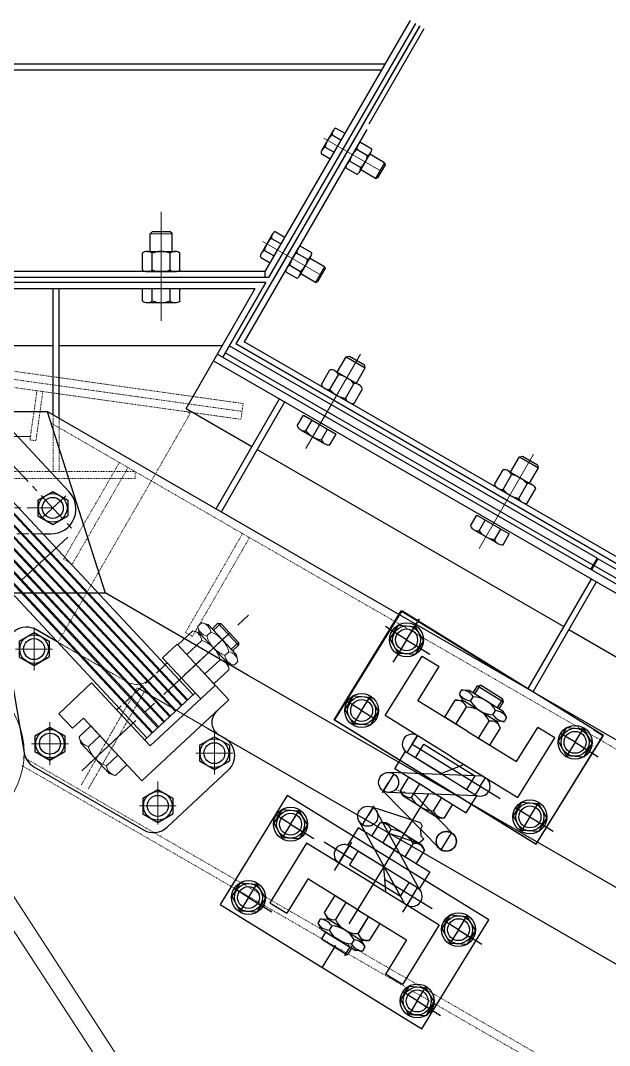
# Model space of a CAD drawing. Header units: millimetres. Extents: x 2827 to 6143, y 72 to 478.
# Drawn here: x 2913.4 to 2987.1, y 349.5 to 477.6 of the extents above; entities that cross this region are included whole.
import ezdxf

# ---------------------------------------------------------------- set-up
doc = ezdxf.new("R2010")
doc.units = ezdxf.units.MM
for name, pattern in [('ACAD_ISO02W100', [15, 12, -3]), ('CENTER', [50.8, 31.75, -6.35, 6.35, -6.35]), ('CENTER2', [28.575, 19.05, -3.175, 3.175, -3.175]), ('HIDDEN', [0.2, 0.1, -0.1])]:
    doc.linetypes.add(name, pattern=pattern)
for name, color, linetype, lineweight in [('01', 7, 'Continuous', 18), ('中心线', 1, 'CENTER', 13), ('图层1', 1, 'CENTER2', 25), ('图层2', 160, 'Continuous', 25), ('尺寸线', 22, 'Continuous', 13), ('粗实线', 7, 'Continuous', 70), ('虚线', 8, 'ACAD_ISO02W100', 13)]:
    doc.layers.add(name, color=color, linetype=linetype, lineweight=lineweight)
doc.layers.add('细实线', color=7, linetype='Continuous')

# ---------------------------------------------------------------- blocks, each defined once
blk = doc.blocks.new('555')
at = {"layer": '中心线', "lineweight": 0, "ltscale": 2}
blk.add_line((-25594.3, -65282.1), (-25594.3, -65308), dxfattribs=at)
at = {"layer": '尺寸线', "color": 7, "lineweight": 0, "ltscale": 2}
for p, q in [((-25620.8, -65291.7), (-25615.1, -65288.3)), ((-25615.1, -65288.3), (-25573.5, -65288.3)), ((-25567.7, -65291.7), (-25573.5, -65288.3)), ((-25620.8, -65291.7), (-25620.8, -65297)), ((-25620.8, -65297), (-25615.1, -65300.3)), ((-25615.1, -65300.3), (-25573.5, -65300.3)), ((-25607.6, -65291.7), (-25607.6, -65297)), ((-25581, -65291.7), (-25581, -65297)), ((-25567.7, -65297), (-25573.5, -65300.3)), ((-25567.7, -65291.7), (-25567.7, -65297))]:
    blk.add_line(p, q, dxfattribs=at)
for centre, radius, start, end in [((-25614.2, -65301), 11.5, 54.6058, 125.3942), ((-25594.3, -65316.5), 28.2, 61.9143, 118.0857), ((-25574.4, -65301), 11.5, 54.6058, 125.3942), ((-25614.2, -65287.7), 11.5, 234.6058, 305.3942), ((-25594.3, -65272.1), 28.2, 241.9143, 298.0857), ((-25574.4, -65287.7), 11.5, 234.6058, 305.3942)]:
    blk.add_arc(centre, radius, start, end, dxfattribs=at)
blk = doc.blocks.new('777')
at = {"color": 7, "linetype": 'Continuous'}
for p, q in [((-25148.6, -65202.9), (-25163.8, -65217)), ((-25148.6, -65202.9), (-25142.3, -65204.8)), ((-25142.3, -65204.8), (-25113.9, -65235.2)), ((-25163.8, -65217), (-25127.6, -65255.8)), ((-25139.6, -65212.6), (-25154.7, -65226.7)), ((-25121.5, -65232), (-25136.6, -65246.1)), ((-25112.4, -65241.7), (-25113.9, -65235.2)), ((-25112.4, -65241.7), (-25127.6, -65255.8))]:
    blk.add_line(p, q, dxfattribs=at)
for centre, radius, start, end in [((-25151, -65214.1), 11.5, 7.6058, 78.3942), ((-25148.7, -65239.3), 28.2, 14.9143, 71.0857), ((-25123.8, -65243.2), 11.5, 7.6058, 78.3942)]:
    blk.add_arc(centre, radius, start, end, dxfattribs=at)
at = {"layer": '中心线', "lineweight": 0, "ltscale": 2}
blk.add_line((-25112.1, -65205.1), (-25157.4, -65247.4), dxfattribs=at)
blk = doc.blocks.new('999')
at = {"color": 7, "linetype": 'Continuous'}
for p, q in [((-25312.4, -65252), (-25300.9, -65241.3)), ((-25264.7, -65280.2), (-25300.9, -65241.3)), ((-25312.4, -65252), (-25310.9, -65258.5)), ((-25282.5, -65288.9), (-25310.9, -65258.5)), ((-25303.3, -65261.7), (-25291.9, -65251)), ((-25285.2, -65281.2), (-25273.8, -65270.5)), ((-25276.2, -65290.9), (-25264.7, -65280.2)), ((-25276.2, -65290.9), (-25282.5, -65288.9))]:
    blk.add_line(p, q, dxfattribs=at)
for centre, radius, start, end in [((-25301, -65250.5), 11.5, 187.6058, 258.3942), ((-25276.1, -65254.5), 28.2, 194.9143, 251.0857), ((-25273.9, -65279.6), 11.5, 187.6058, 258.3942)]:
    blk.add_arc(centre, radius, start, end, dxfattribs=at)
at = {"layer": '中心线', "lineweight": 0, "ltscale": 2}
blk.add_line((-25310, -65286.1), (-25267.4, -65246.4), dxfattribs=at)
blk = doc.blocks.new('t')
at = {"color": 7, "linetype": 'Continuous'}
for p, q in [((320437.2, 196327.3), (320350.1, 196246.1)), ((320437.2, 196327.3), (320474.9, 196286.9)), ((320486.4, 196327.3), (320492.2, 196332.8)), ((320506.8, 196305.4), (320486.4, 196327.3)), ((320495, 196332.7), (320492.2, 196332.8)), ((320512.7, 196310.8), (320492.2, 196332.8)), ((320512.8, 196313.7), (320495, 196332.7)), ((320450.8, 196312.6), (320387.1, 196253.2)), ((320506.8, 196305.4), (320512.7, 196310.8)), ((320512.7, 196310.8), (320512.8, 196313.7)), ((320436.2, 196299), (320474.5, 196258)), ((320707.8, 195991.6), (320433.6, 196285.7)), ((320708.5, 195992.3), (320434.3, 196286.3)), ((320713.6, 195997.1), (320439.4, 196291.1)), ((320474.9, 196286.9), (320484.2, 196276.8)), ((320320.7, 196280.5), (320379.1, 196280.5)), ((320696.1, 195980.7), (320421.9, 196274.7)), ((320696.8, 195981.4), (320422.6, 196275.4)), ((320701.9, 195986.2), (320427.7, 196280.2)), ((320702.6, 195986.9), (320428.5, 196280.9)), ((320489.5, 196280.5), (320506.3, 196280.5)), ((320497.1, 196280.5), (320502.4, 196280.5)), ((320589.8, 196200.3), (320520.9, 196274.1)), ((320684.4, 195969.8), (320410.2, 196263.8)), ((320685.1, 195970.5), (320410.9, 196264.5)), ((320690.2, 195975.3), (320416, 196269.3)), ((320690.9, 195976), (320416.8, 196270)), ((320489.1, 196271.6), (320474.5, 196258)), ((320673.4, 195959.6), (320399.2, 196253.6)), ((320678.5, 195964.4), (320404.3, 196258.4)), ((320679.2, 195965.1), (320405.1, 196259.1)), ((320467.4, 196261.1), (320469.6, 196263.2)), ((320469.6, 196263.2), (320467.4, 196261.2)), ((320297.3, 196246.7), (320325.9, 196171.1)), ((320408.8, 196183.2), (320350.1, 196246.1)), ((320444.4, 196189.1), (320387.1, 196250.5)), ((320667.5, 195954.1), (320393.4, 196248.1)), ((320672.7, 195958.9), (320398.5, 196252.9)), ((320421.3, 196218.2), (320419.1, 196216.1)), ((320408.8, 196183.2), (320397.8, 196173)), ((320444.4, 196189.1), (320411.4, 196158.4)), ((320411.4, 196158.4), (320397.8, 196173)), ((320344.6, 196158.2), (320477.2, 196158.2)), ((320563.4, 196158.2), (320571.5, 196158.2)), ((320732.6, 196063.3), (320738.4, 196068.8)), ((320738.4, 196068.8), (320758.9, 196046.8)), ((320738.4, 196068.8), (320741.2, 196068.7)), ((320741.2, 196068.7), (320759, 196049.6)), ((320577.7, 196050.4), (320557.1, 196062.3)), ((320732.6, 196063.3), (320753, 196041.4)), ((320759, 196049.6), (320758.9, 196046.8)), ((320527.4, 196041.7), (320544.7, 195939.3)), ((320697.6, 196048), (320683, 196034.3)), ((320732.5, 196010.6), (320697.6, 196048)), ((320753, 196041.4), (320758.9, 196046.8)), ((320721.3, 195993.3), (320683, 196034.3)), ((320687.9, 196029.1), (320685.7, 196027.1)), ((320612.1, 196009.1), (320579.3, 195978.4)), ((320612.1, 196009.1), (320670.8, 195946.2)), ((320749.5, 195992.3), (320732.5, 196010.6)), ((320715.8, 195999.2), (320665.3, 195952.1)), ((320735.9, 196006.9), (320670.8, 195946.2)), ((320749.5, 195992.3), (320662.5, 195911.2)), ((320579.3, 195978.4), (320592.9, 195963.8)), ((320639.6, 195984.1), (320637.4, 195982.1)), ((320603.9, 195974), (320592.9, 195963.8)), ((320603.9, 195974), (320662.5, 195911.2)), ((320739.9, 195956.8), (320745.2, 195953.8)), ((320554.4, 195925.3), (320664, 195862.1)), ((320748.8, 195921.8), (320687.6, 195864.8))]:
    blk.add_line(p, q, dxfattribs=at)
blk.add_line((320441.6, 196293.2), (320391.2, 196246.1))
at = {"color": 1, "linetype": 'CENTER', "lineweight": 9, "ltscale": 2}
for p, q in [((320506.8, 196234), (320506.8, 196277)), ((320299.1, 196255.5), (320335.9, 196255.5)), ((320299.1, 196255.5), (320335.9, 196255.5)), ((320299.1, 196255.5), (320335.9, 196255.5)), ((320488.4, 196255.5), (320525.2, 196255.5)), ((320488.4, 196255.5), (320506.8, 196255.5)), ((320344.5, 196162.7), (320344.5, 196205.7)), ((320344.5, 196162.7), (320344.5, 196205.7)), ((320344.5, 196162.7), (320344.5, 196205.7)), ((320326.1, 196184.2), (320362.9, 196184.2)), ((320326.1, 196184.2), (320362.9, 196184.2)), ((320588.2, 196155), (320515, 196086.7)), ((320554.6, 196021.5), (320554.6, 196064.5)), ((320536.1, 196043), (320573, 196043)), ((320570.5, 195926.9), (320570.5, 195969.9)), ((320734.9, 195917.4), (320734.9, 195960.4)), ((320552.1, 195948.4), (320588.9, 195948.4)), ((320716.5, 195938.9), (320753.3, 195938.9)), ((320678.3, 195867.5), (320678.3, 195910.5)), ((320678.3, 195867.5), (320678.3, 195910.5)), ((320659.9, 195886.2), (320696.7, 195886.2)), ((320659.9, 195886.2), (320696.7, 195886.2))]:
    blk.add_line(p, q, dxfattribs=at)
at = {"color": 150, "ltscale": 2}
for p, q in [((320302.5, 196263.4), (320317.5, 196272)), ((320317.5, 196272), (320332.5, 196263.4)), ((320491.8, 196263.4), (320506.8, 196272)), ((320506.8, 196272), (320521.8, 196263.4)), ((320302.5, 196263.4), (320302.5, 196247.7)), ((320332.5, 196263.4), (320332.5, 196247.7)), ((320491.8, 196263.4), (320491.8, 196247.7)), ((320521.8, 196263.4), (320521.8, 196247.7)), ((320302.5, 196247.7), (320317.5, 196239)), ((320317.5, 196239), (320332.5, 196247.7)), ((320491.8, 196247.7), (320506.8, 196239)), ((320506.8, 196239), (320521.8, 196247.7)), ((320329.5, 196192.1), (320344.5, 196200.7)), ((320329.5, 196192.1), (320329.5, 196176.4)), ((320344.5, 196200.7), (320359.5, 196192.1)), ((320359.5, 196192.1), (320359.5, 196176.4)), ((320558.3, 196192.1), (320573.3, 196200.7)), ((320558.3, 196192.1), (320558.3, 196176.4)), ((320573.3, 196200.7), (320588.3, 196192.1)), ((320588.3, 196192.1), (320588.3, 196176.4)), ((320329.5, 196176.4), (320344.5, 196167.7)), ((320344.5, 196167.7), (320359.5, 196176.4)), ((320558.3, 196176.4), (320573.3, 196167.7)), ((320573.3, 196167.7), (320588.3, 196176.4)), ((320539.6, 196050.9), (320554.6, 196059.5)), ((320554.6, 196059.5), (320569.6, 196050.9)), ((320539.6, 196050.9), (320539.6, 196035.2)), ((320569.6, 196050.9), (320569.6, 196035.2)), ((320539.6, 196035.2), (320554.6, 196026.5)), ((320554.6, 196026.5), (320569.6, 196035.2)), ((320555.5, 195956.2), (320570.5, 195964.9)), ((320555.5, 195956.2), (320555.5, 195940.5)), ((320570.5, 195964.9), (320585.5, 195956.2)), ((320585.5, 195956.2), (320585.5, 195940.5)), ((320719.9, 195946.8), (320734.9, 195955.4)), ((320719.9, 195946.8), (320719.9, 195931.1)), ((320734.9, 195955.4), (320749.9, 195946.8)), ((320749.9, 195946.8), (320749.9, 195931.1)), ((320555.5, 195940.5), (320570.5, 195931.9)), ((320570.5, 195931.9), (320585.5, 195940.5)), ((320719.9, 195931.1), (320734.9, 195922.4)), ((320734.9, 195922.4), (320749.9, 195931.1)), ((320663.3, 195894), (320678.3, 195902.7)), ((320678.3, 195902.7), (320693.3, 195894)), ((320663.3, 195894), (320663.3, 195878.3)), ((320693.3, 195894), (320693.3, 195878.3)), ((320663.3, 195878.3), (320678.3, 195869.6)), ((320678.3, 195869.6), (320693.3, 195878.3))]:
    blk.add_line(p, q, dxfattribs=at)
for centre in [(320317.5, 196255.5), (320506.8, 196255.5), (320344.5, 196184.2), (320573.3, 196184.2), (320554.6, 196043), (320570.5, 195948.4), (320734.9, 195938.9), (320678.3, 195886.2)]:
    blk.add_circle(centre, 14.3, dxfattribs=at)
at = {"color": 7, "linetype": 'Continuous'}
for centre in [(320317.5, 196255.5), (320506.8, 196255.5), (320344.5, 196184.2), (320573.3, 196184.2), (320554.6, 196043), (320570.5, 195948.4), (320734.9, 195938.9), (320678.3, 195886.2)]:
    blk.add_circle(centre, 10.5, dxfattribs=at)
for centre, radius, start, end in [((320379.1, 196300.5), 20, 270, 313), ((320489.5, 196300.5), 20, 223, 270), ((320320.7, 196255.5), 25, 90, 200.7319), ((320506.3, 196260.5), 20, 43, 90), ((320388.5, 196251.9), 2, 133.01, 223.01), ((320571.5, 196183.2), 25, 270, 43), ((320344.6, 196178.2), 20, 200.7319, 270), ((320547.1, 196045), 20, 60, 189.5778), ((320735.2, 195936.5), 20, 313, 60), ((320564.4, 195942.7), 20, 189.5778, 240), ((320674, 195879.4), 20, 240, 313)]:
    blk.add_arc(centre, radius, start, end, dxfattribs=at)
at = {"color": 7}
blk.add_arc((320747.4, 195969.8), 15, 133, 240, dxfattribs=at)
at = {"layer": '中心线', "lineweight": 0, "ltscale": 0.5}
blk.add_line((320367.3, 196196.6), (320475.5, 196297.4), dxfattribs=at)
at = {"layer": '中心线', "color": 1, "linetype": 'CENTER'}
for p, q in [((320521.7, 196239.6), (320483.4, 196280.6)), ((320303.6, 196242.5), (320331.5, 196268.5)), ((320305.5, 196268.3), (320330.4, 196241.6)), ((320317.5, 196242.1), (320317.5, 196269.1)), ((320492.5, 196270.9), (320594.9, 196161)), ((320519.8, 196267.6), (320492.6, 196242.3)), ((320278.5, 196255.5), (320550.9, 196255.5)), ((320317.5, 196255.5), (320506.8, 196255.5)), ((320317.5, 196255.5), (320344.5, 196184.2)), ((320358.9, 196197.7), (320326.6, 196167.6)), ((320330.9, 196198.8), (320356.9, 196170.9)), ((320344.5, 196170.8), (320344.5, 196197.8)), ((320586.2, 196196.2), (320559.3, 196171.1)), ((320344.5, 196184.2), (320573.3, 196184.2))]:
    blk.add_line(p, q, dxfattribs=at)
at = {"layer": '中心线', "lineweight": 0, "ltscale": 2}
blk.add_line((320609.9, 195928.4), (320769.1, 196076.9), dxfattribs=at)
at = {"layer": '尺寸线', "color": 7, "lineweight": 0, "ltscale": 2}
for p, q in [((320487.7, 196325.9), (320495, 196332.7)), ((320505.4, 196306.8), (320512.8, 196313.7)), ((320733.9, 196061.8), (320741.2, 196068.7)), ((320751.6, 196042.8), (320759, 196049.6))]:
    blk.add_line(p, q, dxfattribs=at)
at = {"layer": '虚线', "color": 251, "linetype": 'HIDDEN'}
blk.add_line((320489.5, 196280.5), (320497.1, 196280.5), dxfattribs=at)
at = {"layer": '虚线'}
for p, q in [((320467.4, 196261.2), (320421.3, 196218.2)), ((320477.2, 196158.2), (320563.4, 196158.2)), ((320685.7, 196027.1), (320639.6, 195984.1)), ((320685.7, 196027.1), (320670.7, 196013.1))]:
    blk.add_line(p, q, dxfattribs=at)
at = {"layer": '虚线', "color": 8, "linetype": 'HIDDEN'}
blk.add_line((320577.7, 196050.4), (320647.1, 196010.4), dxfattribs=at)
at = {"layer": '虚线', "color": 251, "linetype": 'HIDDEN'}
blk.add_arc((320489.5, 196300.5), 20, 223, 270, dxfattribs=at)
at = {"layer": '虚线'}
blk.add_arc((320657.1, 196027.7), 20, 240, 313, dxfattribs=at)
at = {"color": 7, "linetype": 'Continuous', "xscale": -1, "rotation": 312.9999999999861}
blk.add_blockref('555', (350790.2, 259561.4), dxfattribs=at)
at = {"color": 7, "linetype": 'Continuous', "rotation": 313}
blk.add_blockref('555', (385946.9, 221860.4), dxfattribs=at)
at = {"layer": '尺寸线', "color": 7, "lineweight": 0, "xscale": -1, "rotation": 265.9999999999861}
for name, p in [('777', (387301.8, 216825.6)), ('999', (387248.3, 216879.9))]:
    blk.add_blockref(name, p, dxfattribs=at)
at = {"layer": '尺寸线', "color": 7, "lineweight": 0}
for name, p in [('777', (345862.1, 261264.2)), ('999', (345912.2, 261207.4))]:
    blk.add_blockref(name, p, dxfattribs=at)

msp = doc.modelspace()

# ---------------------------------------------------------------- linework, layer by layer
at = {"color": 7, "linetype": 'Continuous'}
for p, q in [((2962.16, 477.61), (2944.01, 446.21)), ((2962.81, 477.24), (2944.44, 445.46)), ((2963.35, 476.93), (2944.98, 445.15)), ((2956.47, 465.02), (2963.35, 476.93)), ((2959.01, 472.16), (2834.45, 472.16)), ((2958.57, 471.41), (2834.45, 471.41)), ((2956.47, 465.02), (2940.38, 437.17)), ((2956.75, 463.99), (2941.4, 437.44)), ((2952.86, 464.17), (2954.01, 463.51)), ((2952.55, 463.86), (2951.13, 461.39)), ((2952.41, 463.3), (2953.52, 462.67)), ((2951.54, 461.79), (2952.65, 461.15)), ((2955.64, 462.08), (2954.21, 459.61)), ((2955.5, 461.52), (2956.84, 460.75)), ((2955.95, 462.39), (2957.35, 461.58)), ((2951.02, 460.97), (2952.16, 460.31)), ((2957.25, 461.15), (2955.83, 458.68)), ((2958.97, 459.81), (2957.1, 460.89)), ((2954.11, 459.19), (2955.5, 458.38)), ((2954.63, 460.01), (2955.97, 459.24)), ((2957.84, 457.86), (2955.98, 458.94)), ((2958.97, 459.81), (2957.84, 457.86)), ((2959.03, 459.58), (2958.07, 457.93)), ((2958.97, 459.81), (2959.03, 459.58)), ((2957.84, 457.86), (2958.07, 457.93)), ((2929.64, 450.94), (2929.94, 451.24)), ((2929.94, 451.24), (2932.11, 451.24)), ((2932.39, 450.97), (2932.11, 451.24)), ((2945.27, 451.22), (2946.42, 450.56)), ((2929.64, 450.94), (2932.39, 450.97)), ((2929.64, 448.74), (2929.64, 450.94)), ((2932.39, 448.74), (2932.39, 450.97)), ((2944.96, 450.92), (2943.54, 448.45)), ((2944.82, 450.36), (2945.93, 449.72)), ((2929.29, 448.74), (2932.77, 448.74)), ((2943.95, 448.85), (2945.06, 448.21)), ((2948.13, 449.09), (2946.71, 446.62)), ((2948.44, 449.39), (2949.84, 448.59)), ((2928.68, 446.42), (2928.68, 448.53)), ((2929.91, 446.42), (2929.91, 448.53)), ((2932.16, 446.42), (2932.16, 448.53)), ((2933.38, 446.42), (2933.38, 448.53)), ((2943.43, 448.02), (2944.57, 447.36)), ((2947.99, 448.53), (2949.33, 447.76)), ((2949.74, 448.16), (2948.32, 445.69)), ((2951.46, 446.82), (2949.59, 447.9)), ((2944.01, 446.21), (2826.6, 446.21)), ((2929.29, 446.21), (2932.77, 446.21)), ((2944.01, 446.21), (2944.01, 445.46)), ((2946.6, 446.19), (2947.99, 445.39)), ((2947.12, 447.02), (2948.46, 446.24)), ((2951.46, 446.82), (2950.33, 444.87)), ((2951.52, 446.59), (2950.56, 444.93)), ((2951.46, 446.82), (2951.52, 446.59)), ((2944.1, 445.46), (2826.6, 445.46)), ((2944.44, 445.46), (2826.6, 445.46)), ((2944.1, 444.84), (2826.6, 444.84)), ((2944.1, 444.84), (2938.73, 435.53)), ((2938.73, 435.53), (2944.1, 444.84)), ((2950.33, 444.87), (2948.47, 445.95)), ((2950.33, 444.87), (2950.56, 444.93)), ((2834.48, 444.09), (2942.8, 444.09)), ((2917.55, 428.27), (2917.55, 444.09)), ((2918.3, 427.84), (2918.3, 444.09)), ((2928.68, 444.09), (2933.38, 444.09)), ((2928.68, 442.54), (2928.68, 444.09)), ((2929.91, 442.54), (2929.91, 444.09)), ((2932.16, 442.54), (2932.16, 444.09)), ((2933.38, 442.54), (2933.38, 444.09)), ((2934.14, 429.08), (2942.8, 444.09)), ((2943.38, 443.59), (2943.38, 443.59)), ((2929.29, 442.34), (2932.77, 442.34)), ((3311.38, 222.77), (2940.38, 437.17)), ((3311.74, 223.43), (2941.4, 437.44)), ((2854.98, 436.96), (2917.55, 436.96)), ((2918.3, 436.96), (2938.69, 436.96)), ((2938.08, 435.9), (3310.4, 221.03)), ((2985.02, 409.52), (2939.02, 436.07)), ((2985.52, 410.38), (2939.52, 436.94)), ((2937.58, 435.04), (3309.9, 220.16)), ((2953.05, 433.63), (2954.16, 435.54)), ((2954.16, 435.54), (2954.57, 435.64)), ((2954.16, 435.54), (2956.55, 434.18)), ((2954.57, 435.64), (2956.44, 434.56)), ((2956.55, 434.18), (2956.44, 434.56)), ((2951.06, 432.1), (2952.12, 433.93)), ((2952.13, 431.48), (2953.18, 433.31)), ((2952.75, 433.8), (2955.77, 432.06)), ((2955.44, 432.25), (2956.55, 434.18)), ((2954.08, 430.36), (2955.13, 432.19)), ((2951.49, 431.61), (2954.5, 429.87)), ((2955.14, 429.74), (2956.19, 431.57)), ((2945.84, 430.35), (2937.91, 416.6)), ((2946.49, 429.97), (2938.56, 416.23)), ((2834.48, 428.71), (2916.79, 428.71)), ((3301.99, 206.4), (2916.79, 428.71)), ((2916.79, 428.71), (2924.04, 406.04)), ((2934.14, 429.08), (2942.37, 424.33)), ((2948.05, 426.92), (2948.82, 428.26)), ((2948.82, 428.26), (2952.9, 425.9)), ((2949.12, 426.31), (2949.89, 427.64)), ((2948.48, 426.44), (2951.49, 424.7)), ((2951.07, 425.18), (2951.84, 426.52)), ((2952.13, 424.57), (2952.9, 425.9)), ((2943.02, 423.96), (2981.35, 401.84)), ((2974.71, 421.13), (2975.81, 423.04)), ((2975.81, 423.04), (2976.22, 423.14)), ((2975.81, 423.04), (2978.2, 421.69)), ((2976.22, 423.14), (2978.09, 422.06)), ((2977.09, 419.75), (2978.2, 421.69)), ((2978.2, 421.69), (2978.09, 422.06)), ((2972.72, 419.6), (2973.77, 421.43)), ((2973.78, 418.99), (2974.84, 420.82)), ((2974.41, 421.3), (2977.42, 419.56)), ((2973.14, 419.11), (2976.16, 417.38)), ((2975.73, 417.86), (2976.79, 419.69)), ((2976.79, 417.25), (2977.85, 419.08)), ((2969.71, 414.42), (2970.48, 415.76)), ((2970.48, 415.76), (2974.55, 413.41)), ((2970.77, 413.81), (2971.54, 415.15)), ((2972.72, 412.69), (2973.49, 414.02)), ((2970.13, 413.94), (2973.15, 412.2)), ((2973.78, 412.07), (2974.55, 413.41)), ((2985.52, 410.38), (2984.71, 408.97)), ((2985.63, 410.32), (2984.82, 408.91)), ((3031.63, 383.76), (2985.63, 410.32)), ((3031.13, 382.9), (2985.13, 409.45)), ((2984.82, 407.85), (2976.88, 394.1)), ((2985.47, 407.47), (2977.53, 393.73)), ((2834.48, 406.04), (2924.04, 406.04)), ((2941.91, 395.73), (2924.04, 406.04)), ((2918.05, 399.94), (2915.34, 401.5)), ((2982, 401.46), (3027.9, 374.97)), ((3293.99, 192.54), (2941.91, 395.73)), ((3082.12, 305.18), (2936.83, 389.1))]:
    msp.add_line(p, q, dxfattribs=at)
for p, q in [((2959.04, 390.7), (2963.64, 398.15)), ((2963.64, 398.15), (2965.77, 396.84)), ((2963.2, 392.68), (2965.77, 396.84)), ((2968.45, 393.66), (2968.29, 393.39)), ((2968.37, 393.71), (2968.37, 393.71)), ((2968.45, 393.66), (2968.62, 393.92)), ((2968.62, 393.92), (2969.52, 393.88)), ((2969.52, 393.88), (2973.78, 391.25)), ((2970.05, 393.55), (2970.57, 394.41)), ((2970.26, 393.42), (2970.05, 393.55)), ((2970.26, 393.42), (2970.94, 394.5)), ((2970.57, 394.41), (2970.94, 394.5)), ((2970.57, 394.41), (2973.81, 392.41)), ((2973.73, 392.77), (2970.94, 394.5)), ((2963.13, 392.56), (2963.2, 392.68)), ((2969.3, 388.75), (2963.13, 392.56)), ((2966.48, 390.49), (2967.8, 392.61)), ((2967.8, 392.61), (2968.73, 392.6)), ((2968.29, 393.39), (2968.73, 392.6)), ((2970.87, 391.3), (2968.73, 392.6)), ((2969.7, 392.52), (2970.03, 393.05)), ((2973.06, 391.7), (2973.73, 392.77)), ((2973.28, 391.56), (2973.81, 392.41)), ((2973.81, 392.41), (2973.73, 392.77)), ((2967.88, 389.62), (2969.21, 391.74)), ((2967.88, 389.62), (2969.21, 391.74)), ((2970.87, 391.3), (2973.01, 390.01)), ((2972.5, 390.79), (2972.83, 391.32)), ((2973.06, 391.7), (2973.28, 391.56)), ((2974.25, 390.48), (2973.78, 391.25)), ((2967.33, 385.56), (2959.04, 390.7)), ((2969.28, 388.76), (2966.46, 390.5)), ((2969.3, 388.75), (2966.48, 390.49)), ((2969.28, 388.76), (2967.87, 389.63)), ((2967.87, 389.63), (2967.87, 389.63)), ((2969.3, 388.75), (2967.88, 389.62)), ((2970.71, 387.88), (2972.03, 390.02)), ((2970.71, 387.88), (2972.04, 390)), ((2973.43, 389.14), (2973.01, 390.01)), ((2973.93, 389.95), (2973.01, 390.01)), ((2973.86, 389.96), (2973.87, 389.95)), ((2974.09, 390.21), (2973.93, 389.95)), ((2974.09, 390.21), (2974.25, 390.48)), ((2969.28, 388.76), (2975.45, 384.95)), ((2969.3, 388.75), (2969.3, 388.75)), ((2969.3, 388.75), (2972.11, 387.01)), ((2969.3, 388.75), (2970.71, 387.88)), ((2972.11, 387.01), (2973.43, 389.14)), ((2975.45, 384.95), (2978.1, 389.23)), ((2980.23, 387.92), (2978.1, 389.23)), ((2962.82, 385.4), (2963.87, 387.11)), ((2963.87, 387.11), (2970.25, 383.18)), ((2975.62, 380.44), (2980.23, 387.92)), ((2960.24, 384.06), (2961.55, 386.19)), ((2970.26, 380.81), (2961.76, 386.07)), ((2966.02, 383.44), (2962.82, 385.4)), ((2966.02, 383.44), (2968.87, 384.6)), ((2967.32, 385.56), (2975.62, 380.44)), ((2967.33, 385.56), (2967.33, 385.56)), ((2967.33, 385.56), (2971.58, 382.93)), ((2971.27, 383.12), (2959.63, 383.58)), ((2964.71, 381.31), (2960.24, 384.06)), ((2965.9, 383.24), (2965.89, 383.24)), ((2961.94, 383.01), (2960.89, 381.31)), ((2964.71, 381.31), (2961.94, 383.01)), ((2963.32, 382.16), (2962.27, 380.47)), ((2964.7, 381.31), (2963.32, 382.16)), ((2965.36, 382.37), (2965.34, 382.34)), ((2965.36, 382.37), (2965.36, 382.37)), ((2970.25, 383.18), (2969.22, 381.46)), ((2966.01, 373.9), (2958.72, 381.34)), ((2970.48, 380.66), (2959.37, 381.1)), ((2961.25, 380.65), (2960.89, 381.31)), ((2963.46, 379.28), (2961.25, 380.65)), ((2962.59, 380.97), (2967.62, 375.78)), ((2964.7, 381.31), (2969.16, 378.54)), ((2964.7, 381.31), (2966.08, 380.45)), ((2969.16, 378.54), (2970.48, 380.66)), ((2970.26, 380.81), (2970.26, 380.81)), ((2970.48, 380.66), (2970.5, 380.69)), ((2970.48, 380.66), (2970.62, 380.66)), ((2963.66, 379.62), (2963.67, 379.62)), ((2966.08, 380.45), (2965.05, 378.77)), ((2966.44, 377.93), (2967.49, 379.63)), ((2969.61, 379.74), (2969.59, 379.71)), ((2963.46, 377.3), (2957.42, 379.24)), ((2963.3, 369.02), (2957.93, 378.77)), ((2963.46, 379.29), (2965.67, 377.92)), ((2961.46, 367.22), (2955.82, 377.42)), ((2956.11, 376.91), (2956.11, 376.92)), ((2956.11, 376.91), (2956.11, 376.91)), ((2957.37, 375.61), (2958.42, 377.31)), ((2959.17, 377.29), (2958.42, 377.31)), ((2961.39, 375.92), (2959.17, 377.29)), ((2963.46, 377.3), (2963.46, 377.3)), ((2965.67, 377.92), (2966.44, 377.93)), ((2966.44, 377.93), (2966.44, 377.93)), ((2955.67, 376.66), (2954.35, 374.53)), ((2960.14, 373.9), (2955.67, 376.66)), ((2960.14, 373.9), (2957.37, 375.61)), ((2958.75, 374.76), (2959.8, 376.45)), ((2961.1, 375.44), (2959.48, 375.95)), ((2961.09, 375.44), (2961.18, 375.59)), ((2961.18, 375.59), (2961.18, 375.59)), ((2961.38, 375.92), (2963.6, 374.56)), ((2967.34, 376.06), (2966.77, 376.24)), ((2967.34, 376.07), (2967.32, 376.03)), ((2949.2, 374.75), (2944.6, 367.3)), ((2957.51, 369.65), (2949.2, 374.75)), ((2963.07, 369.16), (2954.56, 374.4)), ((2960.13, 373.9), (2958.75, 374.76)), ((2961.09, 375.44), (2963.3, 374.75)), ((2961.52, 373.05), (2962.56, 374.73)), ((2963.6, 374.56), (2963.93, 373.87)), ((2955.63, 373.75), (2954.57, 372.05)), ((2958.82, 371.78), (2955.63, 373.75)), ((2960.13, 373.9), (2964.61, 371.16)), ((2960.13, 373.9), (2961.52, 373.05)), ((2963.93, 373.87), (2962.88, 372.16)), ((2963.93, 373.87), (2963.93, 373.87)), ((2966, 373.9), (2966.38, 373.78)), ((2954.57, 372.05), (2960.95, 368.11)), ((2958.94, 371.97), (2958.82, 371.78)), ((2958.82, 371.78), (2958.94, 371.97)), ((2958.82, 371.78), (2959.06, 368.7)), ((2958.94, 371.97), (2958.94, 371.97)), ((2959.48, 372.84), (2959.5, 372.87)), ((2959.48, 372.84), (2959.48, 372.84)), ((2964.61, 371.16), (2963.3, 369.02)), ((2949.3, 370.14), (2946.73, 365.99)), ((2949.37, 370.27), (2949.3, 370.14)), ((2955.54, 366.46), (2949.37, 370.27)), ((2957.5, 369.66), (2965.8, 364.54)), ((2957.51, 369.65), (2957.51, 369.65)), ((2957.51, 369.65), (2961.76, 367.03)), ((2960.95, 368.11), (2962.02, 369.8)), ((2963.07, 369.16), (2963.07, 369.16)), ((2952.72, 368.2), (2951.42, 366.07)), ((2955.53, 366.47), (2952.71, 368.21)), ((2955.54, 366.46), (2952.72, 368.2)), ((2963.3, 369.02), (2963.28, 368.99)), ((2963.3, 369.02), (2963.37, 368.9)), ((2944.6, 367.3), (2946.73, 365.99)), ((2954.13, 367.33), (2952.83, 365.2)), ((2954.13, 367.33), (2952.83, 365.2)), ((2955.53, 366.47), (2954.11, 367.34)), ((2954.11, 367.34), (2954.11, 367.34)), ((2955.54, 366.46), (2954.13, 367.33)), ((2950.78, 365.01), (2950.94, 365.28)), ((2950.94, 365.28), (2951.85, 365.23)), ((2951.42, 366.07), (2951.85, 365.23)), ((2955.53, 366.47), (2961.7, 362.66)), ((2955.54, 366.46), (2955.54, 366.46)), ((2955.54, 366.46), (2958.36, 364.72)), ((2955.54, 366.46), (2956.95, 365.59)), ((2956.95, 365.59), (2955.63, 363.45)), ((2956.95, 365.59), (2955.66, 363.45)), ((2950.78, 365.01), (2950.61, 364.75)), ((2950.61, 364.75), (2951.06, 363.96)), ((2950.7, 365.06), (2950.7, 365.06)), ((2953.97, 363.91), (2951.85, 365.23)), ((2952.35, 364.41), (2952.03, 363.87)), ((2958.36, 364.72), (2957.05, 362.59)), ((2965.8, 364.54), (2961.19, 357.07)), ((2951.06, 363.96), (2955.31, 361.33)), ((2951.59, 363.63), (2951.06, 362.78)), ((2951.06, 362.78), (2954.29, 360.79)), ((2951.8, 363.5), (2951.59, 363.63)), ((2953.97, 363.91), (2956.08, 362.58)), ((2954.6, 361.77), (2953.93, 360.7)), ((2954.81, 361.64), (2954.29, 360.79)), ((2954.6, 361.77), (2954.81, 361.64)), ((2955.16, 362.68), (2954.83, 362.15)), ((2957.05, 362.59), (2956.08, 362.58)), ((2956.55, 361.78), (2956.08, 362.58)), ((2956.38, 361.52), (2956.22, 361.25)), ((2956.38, 361.52), (2956.55, 361.78)), ((2956.51, 361.84), (2956.52, 361.84)), ((2961.7, 362.66), (2959.06, 358.38)), ((2954.29, 360.79), (2953.93, 360.7)), ((2956.22, 361.25), (2955.31, 361.33)), ((2961.19, 357.07), (2959.06, 358.38))]:
    msp.add_line(p, q)
for points in [[(2985.07, 388.97), (2986.26, 388.23), (2977.85, 374.62), (2952.64, 390.17), (2961.04, 403.79), (2973.8, 395.92)], [(2963.46, 377.3), (2963.67, 376.87), (2963.44, 376.44), (2963.49, 375.65), (2963.85, 375.27), (2963.29, 374.74)]]:
    msp.add_lwpolyline(points)
for points in [[(2952.71, 390.17), (2977.92, 374.62), (2986.32, 388.23), (2961.11, 403.79)], [(2938.4, 367.09), (2963.61, 351.53), (2972.01, 365.15), (2946.8, 380.71)]]:
    msp.add_lwpolyline(points, close=True)
for centre, radius in [((2961.71, 400.17), 2.12), ((2961.71, 400.17), 1.37), ((2956.09, 391.33), 2.12), ((2956.09, 391.33), 1.37), ((2982.77, 387.36), 2.12), ((2982.77, 387.36), 1.37), ((2959.46, 382.35), 1.25), ((2956.86, 378.12), 1.25), ((2977.13, 378.03), 2.12), ((2977.13, 378.03), 1.37), ((2947.21, 377.12), 2.12), ((2947.21, 377.12), 1.37), ((2966.66, 374.96), 1.25), ((2966.68, 375), 1.25), ((2941.95, 367.95), 2.12), ((2941.95, 367.95), 1.37), ((2968.2, 363.93), 2.12), ((2968.2, 363.93), 1.37), ((2963.04, 355.02), 2.12), ((2963.04, 355.02), 1.37)]:
    msp.add_circle(centre, radius)
at = {"color": 8, "lineweight": 9}
msp.add_circle((2903.91, 386.08), 10, dxfattribs=at)
at = {"color": 7, "linetype": 'Continuous'}
for centre, radius, start, end in [((2953.3, 463.41), 0.875, 119.9214, 151.0645), ((2953.69, 461.64), 2.1, 127.4675, 151.8658), ((2953.28, 463.38), 0.875, 148.9355, 185.1344), ((2951.89, 460.97), 0.875, 148.9355, 180.0786), ((2951.91, 461), 0.875, 114.8656, 151.0645), ((2953.62, 461.52), 2.1, 148.1342, 172.5325), ((2956.78, 459.85), 2.1, 127.4675, 151.8658), ((2956.37, 461.6), 0.875, 148.9355, 185.1344), ((2956.39, 461.63), 0.875, 119.9214, 151.0645), ((2956.49, 461.57), 0.875, 328.9355, 0.0786), ((2956.71, 459.74), 2.1, 148.1342, 172.5325), ((2954.76, 461.02), 2.1, 328.1342, 352.5325), ((2956.47, 461.54), 0.875, 294.8656, 331.0645), ((2954.98, 459.19), 0.875, 148.9355, 180.0786), ((2955, 459.21), 0.875, 114.8656, 151.0645), ((2955.09, 459.16), 0.875, 328.9355, 5.1344), ((2954.69, 460.9), 2.1, 307.4675, 331.8658), ((2955.08, 459.13), 0.875, 299.9214, 331.0645), ((2945.71, 450.47), 0.875, 119.9214, 151.0645), ((2946.1, 448.69), 2.1, 127.4675, 151.8658), ((2945.69, 450.44), 0.875, 148.9355, 185.1344), ((2929.25, 447.85), 0.884, 87.1299, 130.0633), ((2929.34, 447.85), 0.884, 49.9367, 92.8701), ((2931.06, 445.41), 3.33, 90.4883, 110.2898), ((2931, 445.41), 3.33, 69.7102, 89.5117), ((2932.73, 447.85), 0.884, 87.1299, 130.0633), ((2932.82, 447.85), 0.884, 49.9367, 92.8701), ((2944.32, 448.05), 0.875, 114.8656, 151.0645), ((2946.03, 448.57), 2.1, 148.1342, 172.5325), ((2948.86, 448.61), 0.875, 148.9355, 185.1344), ((2948.88, 448.64), 0.875, 119.9214, 151.0645), ((2948.98, 448.58), 0.875, 328.9355, 0.0786), ((2944.3, 448.03), 0.875, 148.9355, 180.0786), ((2949.2, 446.74), 2.1, 148.1342, 172.5325), ((2949.27, 446.86), 2.1, 127.4675, 151.8658), ((2947.25, 448.03), 2.1, 328.1342, 352.5325), ((2948.96, 448.55), 0.875, 294.8656, 331.0645), ((2929.25, 447.1), 0.884, 229.9367, 272.8701), ((2929.34, 447.1), 0.884, 267.1299, 310.0633), ((2931.06, 449.54), 3.33, 249.7102, 269.5117), ((2931, 449.54), 3.33, 270.4883, 290.2898), ((2932.73, 447.1), 0.884, 229.9367, 272.8701), ((2932.82, 447.1), 0.884, 267.1299, 310.0633), ((2947.47, 446.19), 0.875, 148.9355, 180.0786), ((2947.49, 446.22), 0.875, 114.8656, 151.0645), ((2947.59, 446.17), 0.875, 328.9355, 5.1344), ((2947.18, 447.91), 2.1, 307.4675, 331.8658), ((2947.57, 446.14), 0.875, 299.9214, 331.0645), ((2929.25, 443.22), 0.884, 229.9367, 272.8701), ((2929.34, 443.22), 0.884, 267.1299, 310.0633), ((2931.06, 445.67), 3.33, 249.7102, 269.5117), ((2931, 445.67), 3.33, 270.4883, 290.2898), ((2932.73, 443.22), 0.884, 229.9367, 272.8701), ((2932.82, 443.22), 0.884, 267.1299, 310.0633), ((2952.27, 433.06), 0.884, 57.1299, 100.0633), ((2952.35, 433.01), 0.884, 19.9367, 62.8701), ((2952.62, 430.03), 3.33, 60.4883, 80.2898), ((2951.89, 432.4), 0.884, 199.9367, 242.8701), ((2952.57, 430.06), 3.33, 39.7102, 59.5117), ((2955.29, 431.32), 0.884, 57.1299, 100.0633), ((2955.36, 431.27), 0.884, 19.9367, 62.8701), ((2951.97, 432.35), 0.884, 237.1299, 280.0633), ((2954.69, 433.61), 3.33, 219.7102, 239.5117), ((2954.64, 433.64), 3.33, 240.4883, 260.2898), ((2954.91, 430.66), 0.884, 199.9367, 242.8701), ((2954.98, 430.61), 0.884, 237.1299, 280.0633), ((2948.88, 427.22), 0.884, 199.9367, 242.8701), ((2948.96, 427.18), 0.884, 237.1299, 280.0633), ((2951.68, 428.43), 3.33, 219.7102, 239.5117), ((2951.63, 428.46), 3.33, 240.4883, 260.2898), ((2951.9, 425.48), 0.884, 199.9367, 242.8701), ((2951.97, 425.44), 0.884, 237.1299, 280.0633), ((2973.93, 420.56), 0.884, 57.1299, 100.0633), ((2974, 420.51), 0.884, 19.9367, 62.8701), ((2974.27, 417.54), 3.33, 60.4883, 80.2898), ((2974.22, 417.56), 3.33, 39.7102, 59.5117), ((2973.55, 419.9), 0.884, 199.9367, 242.8701), ((2973.62, 419.86), 0.884, 237.1299, 280.0633), ((2976.94, 418.82), 0.884, 57.1299, 100.0633), ((2977.02, 418.78), 0.884, 19.9367, 62.8701), ((2976.34, 421.11), 3.33, 219.7102, 239.5117), ((2976.29, 421.14), 3.33, 240.4883, 260.2898), ((2976.56, 418.16), 0.884, 199.9367, 242.8701), ((2976.64, 418.12), 0.884, 237.1299, 280.0633), ((2970.54, 414.73), 0.884, 199.9367, 242.8701), ((2970.61, 414.68), 0.884, 237.1299, 280.0633), ((2973.33, 415.94), 3.33, 219.7102, 239.5117), ((2973.28, 415.97), 3.33, 240.4883, 260.2898), ((2973.55, 412.99), 0.884, 199.9367, 242.8701), ((2973.63, 412.94), 0.884, 237.1299, 280.0633)]:
    msp.add_arc(centre, radius, start, end, dxfattribs=at)
for centre, radius, start, end in [((2968.49, 392.14), 1.79, 30.723, 85.9233), ((2967.99, 391.35), 1.28, 17.9731, 98.6716), ((2970.03, 394.63), 2.13, 215.4644, 261.1819), ((2972.69, 394.23), 3.44, 209.7147, 266.9316), ((2969.91, 389.73), 3.33, 28.6741, 87.9722), ((2969.3, 388.73), 3.01, 24.8258, 91.801), ((2972.59, 389.29), 2.05, 35.4999, 83.1427), ((2972.28, 388.84), 1.18, 14.7773, 101.888), ((2974.1, 391.85), 1.91, 213.7393, 264.9034), ((2962.42, 387.13), 1.25, 58.3231, 238.1343), ((2962.42, 387.13), 1.25, 327.9174, 329.1718), ((2970.92, 381.87), 1.25, 237.9144, 58.3231), ((2962.28, 382.03), 1.57, 207.3898, 269.9075), ((2965.31, 382.33), 3.56, 211.4673, 265.8299), ((2966.32, 379.3), 1.37, 202.5306, 274.8636), ((2958.4, 375.75), 1.57, 26.7388, 89.2565), ((2959.5, 372.9), 3.56, 30.8163, 85.179), ((2953.9, 373.34), 1.25, 58.512, 238.3231), ((2962.66, 373.36), 1.37, 21.7827, 94.1157), ((2953.9, 373.34), 1.25, 327.4744, 328.7288), ((2962.42, 368.09), 1.25, 238.3231, 58.7319), ((2950.61, 363.17), 2.13, 35.4644, 81.1819), ((2952.64, 366.46), 1.28, 197.9747, 278.6732), ((2952.15, 365.66), 1.79, 210.723, 265.9233), ((2952.17, 360.97), 3.44, 29.7147, 86.9316), ((2955.56, 366.46), 3.01, 204.8453, 271.8205), ((2954.95, 365.47), 3.33, 208.6741, 267.9722), ((2956.8, 363.75), 1.18, 194.7583, 281.869), ((2956.53, 363.27), 2.05, 213.5036, 261.1463), ((2954.92, 360.78), 1.91, 31.7429, 82.907)]:
    msp.add_arc(centre, radius, start, end)
at = {"layer": '01'}
for p, q in [((2950.05, 310.42), (2909.2, 373.31)), ((2907.66, 371.34), (2948.8, 308.26))]:
    msp.add_line(p, q, dxfattribs=at)
at = {"layer": '中心线', "linetype": 'CENTER'}
for p, q in [((2958.55, 458.76), (2951.35, 462.91)), ((2951.04, 445.76), (2943.76, 449.97))]:
    msp.add_line(p, q, dxfattribs=at)
at = {"layer": '中心线'}
for p, q in [((2931.03, 440.06), (2931.03, 453.68)), ((2949.13, 424.08), (2955.94, 435.88)), ((2949.89, 425.4), (2953.07, 430.9)), ((2949.89, 425.4), (2953.07, 430.9)), ((2970.78, 411.58), (2977.59, 423.38))]:
    msp.add_line(p, q, dxfattribs=at)
at = {"layer": '图层1'}
for p, q in [((2961.71, 400.17), (2963.32, 402.78)), ((2959.91, 401.3), (2959.06, 401.82)), ((2961.71, 400.17), (2959.91, 401.3)), ((2961.71, 400.17), (2962.83, 401.98)), ((2961.71, 400.17), (2960.6, 398.36)), ((2961.71, 400.17), (2963.52, 399.05)), ((2961.71, 400.17), (2964.62, 398.37)), ((2960.6, 398.36), (2960, 397.39)), ((2973.73, 396), (2973.71, 395.98)), ((2973.8, 395.92), (2973.8, 395.96)), ((2956.09, 391.33), (2954.29, 392.45)), ((2956.09, 391.33), (2957.21, 393.14)), ((2971.63, 392.58), (2971.62, 392.58)), ((2956.09, 391.33), (2954.98, 389.52)), ((2956.09, 391.33), (2957.9, 390.21)), ((2970.85, 391.32), (2970.85, 391.32)), ((2973.78, 389.96), (2973.78, 389.97)), ((2969.28, 388.76), (2969.28, 388.76)), ((2982.77, 387.36), (2980.97, 388.48)), ((2982.77, 387.36), (2983.88, 389.17)), ((2963.07, 388.21), (2961.75, 386.07)), ((2962.42, 387.13), (2963.07, 388.2)), ((2962.42, 387.13), (2973.4, 380.35)), ((2982.77, 387.36), (2981.66, 385.55)), ((2982.77, 387.36), (2984.57, 386.24)), ((2982.77, 387.36), (2985.67, 385.56)), ((2961.09, 385), (2961.07, 384.97)), ((2960.11, 383.41), (2958.65, 381.05)), ((2958.79, 381.27), (2959.4, 382.26)), ((2965.36, 382.37), (2965.34, 382.34)), ((2970.92, 381.87), (2971.59, 382.93)), ((2964.45, 380.9), (2949.69, 356.85)), ((2970.93, 381.88), (2970.27, 380.81)), ((2956.1, 376.92), (2957.65, 379.42)), ((2969.61, 379.74), (2969.59, 379.71)), ((2977.13, 378.03), (2978.24, 379.84)), ((2947.21, 377.12), (2945.41, 378.25)), ((2947.21, 377.12), (2948.32, 378.93)), ((2957.52, 379.21), (2956.9, 378.21)), ((2977.13, 378.03), (2975.33, 379.15)), ((2947.21, 377.12), (2946.1, 375.32)), ((2947.21, 377.12), (2949.01, 376)), ((2947.21, 377.12), (2950.11, 375.32)), ((2973.75, 377.15), (2973.75, 377.19)), ((2977.13, 378.03), (2976.02, 376.22)), ((2977.13, 378.03), (2978.93, 376.91)), ((2977.13, 378.03), (2980.03, 376.23)), ((2967.34, 376.07), (2966, 373.9)), ((2967.32, 376.03), (2967.34, 376.07)), ((2953.9, 373.34), (2951.42, 374.87)), ((2953.24, 372.27), (2954.55, 374.4)), ((2953.9, 373.34), (2954.85, 374.87)), ((2953.9, 373.34), (2952.66, 371.33)), ((2953.9, 373.34), (2953.24, 372.27)), ((2953.9, 373.34), (2954.97, 372.68)), ((2966, 373.9), (2966.03, 373.93)), ((2958.16, 370.71), (2958.19, 370.69)), ((2941.95, 367.95), (2943.07, 369.76)), ((2958.94, 370.23), (2964.89, 366.56)), ((2962.42, 368.08), (2963.08, 369.15)), ((2941.95, 367.95), (2940.15, 369.08)), ((2941.95, 367.95), (2940.84, 366.14)), ((2941.95, 367.95), (2943.76, 366.83)), ((2941.95, 367.95), (2944.85, 366.15)), ((2962.42, 368.09), (2961.21, 366.11)), ((2962.42, 368.09), (2961.77, 367.02)), ((2968.2, 363.93), (2969.32, 365.74)), ((2968.2, 363.93), (2966.4, 365.05)), ((2968.2, 363.93), (2967.09, 362.12)), ((2968.2, 363.93), (2970.01, 362.8)), ((2968.2, 363.93), (2971.1, 362.12)), ((2963.04, 355.02), (2964.16, 356.83)), ((2963.04, 355.02), (2961.24, 356.14)), ((2963.04, 355.02), (2961.93, 353.21)), ((2963.04, 355.02), (2964.85, 353.9)), ((2963.04, 355.02), (2965.94, 353.21))]:
    msp.add_line(p, q, dxfattribs=at)
at = {"layer": '图层2'}
for p, q in [((2960.65, 402.01), (2959.61, 400.3)), ((2959.91, 401.3), (2960.12, 401.16)), ((2960.12, 401.16), (2960.65, 402.01)), ((2960.65, 402.01), (2962.75, 401.85)), ((2962.75, 401.85), (2963.83, 400.03)), ((2959.61, 400.3), (2960.66, 398.46)), ((2963.84, 400.03), (2962.78, 398.34)), ((2963.31, 399.18), (2963.84, 400.03)), ((2963.52, 399.05), (2963.31, 399.18)), ((2962.78, 398.34), (2960.66, 398.46)), ((2955.03, 393.17), (2953.99, 391.46)), ((2954.29, 392.45), (2954.5, 392.32)), ((2954.5, 392.32), (2955.03, 393.17)), ((2955.03, 393.17), (2957.13, 393.01)), ((2957.13, 393.01), (2958.21, 391.18)), ((2953.99, 391.46), (2955.04, 389.62)), ((2958.22, 391.19), (2957.15, 389.49)), ((2957.69, 390.34), (2958.22, 391.19)), ((2957.15, 389.49), (2955.04, 389.62)), ((2957.9, 390.21), (2957.69, 390.34)), ((2981.71, 389.2), (2980.67, 387.49)), ((2980.97, 388.48), (2981.18, 388.35)), ((2981.18, 388.35), (2981.71, 389.2)), ((2981.71, 389.2), (2983.81, 389.04)), ((2983.81, 389.04), (2984.89, 387.21)), ((2980.67, 387.49), (2981.71, 385.65)), ((2984.89, 387.22), (2983.83, 385.52)), ((2984.36, 386.37), (2984.89, 387.22)), ((2984.57, 386.24), (2984.36, 386.37)), ((2983.83, 385.52), (2981.71, 385.65)), ((2976.07, 379.87), (2975.03, 378.16)), ((2975.54, 379.02), (2976.07, 379.87)), ((2976.07, 379.87), (2978.17, 379.71)), ((2978.17, 379.71), (2979.25, 377.88)), ((2946.15, 378.96), (2945.11, 377.25)), ((2945.41, 378.25), (2945.62, 378.11)), ((2945.62, 378.11), (2946.15, 378.96)), ((2946.15, 378.96), (2948.25, 378.8)), ((2948.25, 378.8), (2949.33, 376.98)), ((2975.03, 378.16), (2976.07, 376.32)), ((2975.33, 379.15), (2975.54, 379.02)), ((2945.11, 377.25), (2946.15, 375.41)), ((2949.33, 376.98), (2948.27, 375.29)), ((2948.8, 376.13), (2949.33, 376.98)), ((2979.25, 377.89), (2978.19, 376.19)), ((2978.72, 377.04), (2979.25, 377.89)), ((2978.93, 376.91), (2978.72, 377.04)), ((2949.01, 376), (2948.8, 376.13)), ((2978.19, 376.19), (2976.07, 376.32)), ((2948.27, 375.29), (2946.15, 375.41)), ((2940.89, 369.79), (2939.85, 368.08)), ((2940.36, 368.94), (2940.89, 369.79)), ((2940.89, 369.79), (2942.99, 369.63)), ((2942.99, 369.63), (2944.07, 367.81)), ((2939.85, 368.08), (2940.9, 366.24)), ((2940.15, 369.08), (2940.36, 368.94)), ((2944.08, 367.81), (2943.01, 366.12)), ((2943.55, 366.96), (2944.08, 367.81)), ((2943.76, 366.83), (2943.55, 366.96)), ((2943.01, 366.12), (2940.9, 366.24)), ((2967.14, 365.77), (2966.1, 364.06)), ((2966.61, 364.92), (2967.14, 365.77)), ((2967.14, 365.77), (2969.24, 365.6)), ((2969.24, 365.6), (2970.32, 363.78)), ((2966.1, 364.06), (2967.15, 362.21)), ((2966.4, 365.05), (2966.61, 364.92)), ((2970.32, 363.78), (2969.26, 362.09)), ((2969.79, 362.94), (2970.32, 363.78)), ((2970.01, 362.8), (2969.79, 362.94)), ((2969.26, 362.09), (2967.15, 362.21)), ((2961.98, 356.86), (2960.94, 355.15)), ((2961.45, 356.01), (2961.98, 356.86)), ((2961.98, 356.86), (2964.08, 356.69)), ((2964.08, 356.69), (2965.16, 354.87)), ((2960.94, 355.15), (2961.99, 353.3)), ((2961.24, 356.14), (2961.45, 356.01)), ((2965.17, 354.87), (2964.1, 353.18)), ((2964.64, 354.03), (2965.17, 354.87)), ((2964.85, 353.9), (2964.64, 354.03)), ((2964.1, 353.18), (2961.99, 353.3))]:
    msp.add_line(p, q, dxfattribs=at)
for centre, radius in [((2961.71, 400.17), 1.75), ((2961.71, 400.17), 1.37), ((2956.09, 391.33), 1.75), ((2956.09, 391.33), 1.37), ((2982.77, 387.36), 1.75), ((2982.77, 387.36), 1.37), ((2977.13, 378.03), 1.75), ((2977.13, 378.03), 1.37), ((2947.21, 377.12), 1.75), ((2947.21, 377.12), 1.37), ((2941.95, 367.95), 1.75), ((2941.95, 367.95), 1.37), ((2968.2, 363.93), 1.75), ((2968.2, 363.93), 1.37), ((2963.04, 355.02), 1.75), ((2963.04, 355.02), 1.37)]:
    msp.add_circle(centre, radius, dxfattribs=at)
at = {"layer": '尺寸线'}
for p, q in [((2931.03, 440.06), (2931.03, 453.68)), ((2949.13, 424.08), (2955.94, 435.88)), ((2949.89, 425.4), (2953.07, 430.9)), ((2949.89, 425.4), (2953.07, 430.9)), ((2970.78, 411.58), (2977.59, 423.38))]:
    msp.add_line(p, q, dxfattribs=at)
at = {"layer": '粗实线', "lineweight": -3}
for p, q in [((2956.47, 465.02), (2963.35, 476.93)), ((2957.02, 464.71), (2963.89, 476.61))]:
    msp.add_line(p, q, dxfattribs=at)
at = {"layer": '虚线', "color": 251, "linetype": 'HIDDEN'}
for p, q in [((2835.48, 444.59), (2941.28, 429.72)), ((2835.55, 443.57), (2941.14, 428.73)), ((2835.48, 442.57), (2941, 427.74)), ((2915.5, 431.32), (2914.63, 425.17)), ((2916.24, 431.22), (2915.38, 425.07)), ((2941.28, 429.72), (2941, 427.74)), ((2917.55, 421.21), (2917.55, 428.27)), ((2922.29, 407.04), (2934.65, 428.46)), ((2934.65, 428.46), (2934.23, 428.71)), ((3302.16, 205.15), (2917.24, 427.29)), ((2918.3, 421.21), (2918.3, 427.9)), ((2914.63, 425.17), (2915.38, 425.07)), ((2835.55, 421.21), (2927.78, 421.21)), ((2927.78, 421.21), (2927.78, 420.34)), ((2927.78, 420.34), (2835.48, 420.34)), ((2941.21, 413.46), (2934.08, 401.1)), ((2942.08, 412.96), (2934.94, 400.6)), ((2918.15, 399.88), (2922.29, 407.04)), ((2934.08, 401.1), (2934.94, 400.6))]:
    msp.add_line(p, q, dxfattribs=at)
at = {"layer": '虚线', "color": 8, "linetype": 'HIDDEN'}
for p, q in [((2918.84, 410.27), (2925.84, 422.39)), ((2926.92, 421.76), (2919.92, 409.64)), ((2919.92, 409.64), (2918.84, 410.27)), ((2913.72, 385.55), (3282.27, 172.77)), ((2913.64, 384.44), (3281.77, 171.9)), ((2961.52, 381.11), (2960.31, 381.42))]:
    msp.add_line(p, q, dxfattribs=at)
at = {"layer": '虚线'}
msp.add_line((2938.54, 388.11), (2918.05, 399.94), dxfattribs=at)
at = {"layer": '虚线', "ltscale": 0.01}
for p, q in [((2928.05, 394.16), (2921.05, 382.04)), ((2928.92, 393.66), (2921.92, 381.54))]:
    msp.add_line(p, q, dxfattribs=at)

# ---------------------------------------------------------------- block references
at = {"layer": '细实线', "color": 7, "xscale": 0.125, "yscale": 0.125, "zscale": 0.125}
msp.add_blockref('t', (-37154.18, -24106.36), dxfattribs=at)

doc.saveas('drawing.dxf')
